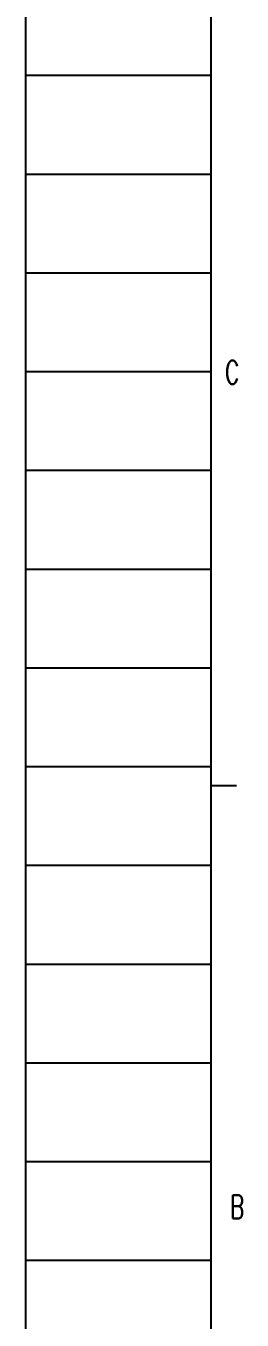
# Model space of a CAD drawing. Extents: x 260 to 819, y -886 to -454.
# Drawn here: x 791.5 to 809, y -780.7 to -675.9 of the extents above; entities that cross this region are included whole.
import ezdxf
from ezdxf.enums import TextEntityAlignment as Align

# ---------------------------------------------------------------- set-up
doc = ezdxf.new("R2010")
doc.units = 0
doc.header["$LTSCALE"] = 150
doc.header["$MEASUREMENT"] = 0
doc.linetypes.add('DASHED', pattern=[0.75, 0.5, -0.25])
doc.layers.get('0').update_dxf_attribs({"color": 6, "linetype": 'CONTINUOUS'})
doc.styles.get("Standard").update_dxf_attribs({"font": 'romans.shx', "width": 0.8, "bigfont": 'whgtxt.shx'})

# ---------------------------------------------------------------- blocks, each defined once
blk = doc.blocks.new('ansi-c')
at = {"color": 5, "linetype": 'Continuous'}
for p, q in [((462, 358.06), (462, 764.46)), ((477, 358.06), (477, 764.46)), ((462, 551.06), (477, 551.06)), ((462, 535.06), (477, 535.06)), ((462, 519.06), (477, 519.06)), ((462, 503.06), (477, 503.06)), ((462, 487.06), (477, 487.06)), ((462, 471.06), (477, 471.06)), ((462, 455.06), (477, 455.06))]:
    blk.add_line(p, q, dxfattribs=at)
at = {"color": 210, "linetype": 'Continuous'}
for p, q in [((462, 543.06), (477, 543.06)), ((462, 527.06), (477, 527.06)), ((462, 511.06), (477, 511.06)), ((462, 495.06), (477, 495.06)), ((477, 493.53), (479.05, 493.53)), ((462, 479.06), (477, 479.06)), ((462, 463.06), (477, 463.06))]:
    blk.add_line(p, q, dxfattribs=at)
at = {"color": 130, "linetype": 'Continuous', "width": 0.655684}
for s, p in [('C', (478.69, 527)), ('B', (479.1, 459.39))]:
    blk.add_text(s, height=1.9, dxfattribs=at).set_placement(p, align=Align.MIDDLE_CENTER)

msp = doc.modelspace()

# ---------------------------------------------------------------- block references
at = {"linetype": 'DASHED'}
msp.add_blockref('ansi-c', (329.46, -1230.96), dxfattribs=at)
msp.add_blockref('ansi-c', (329.46, -1230.96), dxfattribs=at)

doc.saveas('drawing.dxf')
